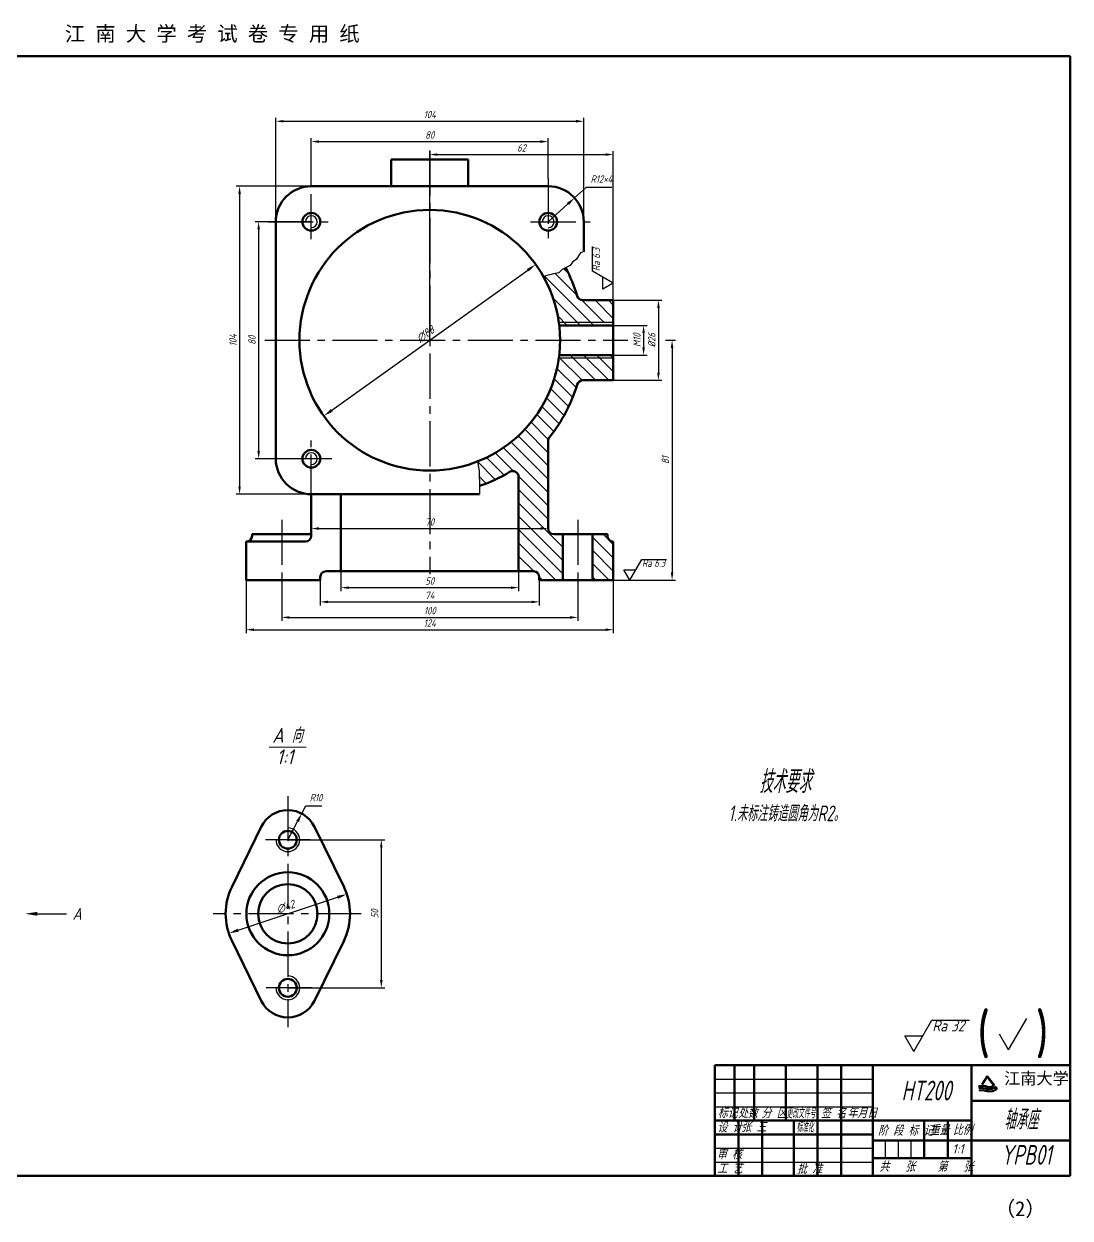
# Model space of a CAD drawing. Header units: millimetres. Extents: x -2118 to 1971, y -1420 to 962.
# Drawn here: x -1282.5 to -929.1, y -982 to -578.8 of the extents above; entities that cross this region are included whole.
import ezdxf
from ezdxf import colors
from ezdxf.entities.mleader import LeaderData, LeaderLine
from ezdxf.enums import TextEntityAlignment as Align
from ezdxf.math import Vec2, Vec3

# ---------------------------------------------------------------- set-up
doc = ezdxf.new("R2010")
doc.units = ezdxf.units.MM
doc.header["$LTSCALE"] = 0.8
doc.linetypes.add('CENTER2', pattern=[28.575, 19.05, -3.175, 3.175, -3.175])
for name, color, linetype, lineweight in [('剖面符号', 6, 'Continuous', 25), ('图框标题栏-粗实线', 7, 'Continuous', 50), ('尺寸', 2, 'Continuous', 25), ('文字及标注', 4, 'Continuous', 18), ('文字及注释', 4, 'Continuous', 25), ('粗实线', 3, 'Continuous', 50), ('细实线', 5, 'Continuous', 25), ('细点画线', 1, 'CENTER2', 25), ('边框线', 11, 'Continuous', 50)]:
    doc.layers.add(name, color=color, linetype=linetype, lineweight=lineweight)
for name, color, linetype in [('图框标题栏-文字', 4, 'Continuous'), ('图框标题栏-细线', 7, 'Continuous'), ('尺寸标注', 4, 'Continuous')]:
    doc.layers.add(name, color=color, linetype=linetype)
doc.styles.add('_txtstyle_4.00_0_0', font='simsun.ttc', dxfattribs={"height": 4})
doc.styles.get("Standard").update_dxf_attribs({"font": 'gbeitc.shx', "bigfont": 'gbcbig.shx'})
doc.styles.add('工程字体', font='gbeitc.shx', dxfattribs={"bigfont": 'gbcbig.shx'})
doc.styles.add('标题说明', font='', dxfattribs={"height": 2.8})
doc.styles.add('汉字', font='gbeitc.shx', dxfattribs={"bigfont": 'gbcbig.shx'})
doc.styles.add('汉字 正体', font='gbenor.shx', dxfattribs={"bigfont": 'gbcbig.shx'})
doc.styles.get('标题说明').set_extended_font_data('SimSun')
doc.dimstyles.new('GB', dxfattribs={"dimtxt": 2.5, "dimasz": 2.6, "dimexe": 1.2, "dimexo": 0, "dimgap": 1, "dimtad": 1, "dimdec": 0, "dimdsep": 46, "dimtxsty": '汉字', "dimcen": 0, "dimclrd": 256, "dimclre": 256, "dimclrt": 256, "dimadec": 1, "dimazin": 2, "dimtp": 0.21, "dimtm": 0.25, "dimtfac": 0.7, "dimtdec": 0, "dimtmove": 0, "dimatfit": 2, "dimfxl": 1, "dimtzin": 0, "dimlwd": -1, "dimlwe": -1, "dimarcsym": 0})
doc.dimstyles.new('GB$3', dxfattribs={"dimscale": 1.1, "dimtxt": 2.5, "dimasz": 3, "dimexe": 2, "dimexo": 0, "dimgap": 1, "dimtad": 1, "dimtoh": 1, "dimdec": 0, "dimdsep": 46, "dimtxsty": '汉字', "dimcen": 0, "dimclrd": 256, "dimclre": 256, "dimclrt": 256, "dimadec": 1, "dimazin": 2, "dimtp": 0.21, "dimtm": 0.25, "dimtfac": 0.7, "dimtdec": 0, "dimtmove": 0, "dimatfit": 2, "dimfxl": 1, "dimtzin": 0, "dimlwd": -1, "dimlwe": -1, "dimarcsym": 1})
doc.dimstyles.new('GB$4', dxfattribs={"dimtxt": 2.5, "dimasz": 3, "dimexe": 2, "dimexo": 0, "dimgap": 1.5, "dimtad": 1, "dimtoh": 1, "dimdec": 0, "dimdsep": 46, "dimtxsty": '汉字', "dimcen": 3, "dimclrd": 256, "dimclre": 256, "dimclrt": 256, "dimadec": 1, "dimazin": 2, "dimtp": 0.21, "dimtm": 0.25, "dimtfac": 0.7, "dimtdec": 0, "dimtmove": 0, "dimatfit": 2, "dimfxl": 1, "dimtzin": 0, "dimlwd": -1, "dimlwe": -1, "dimarcsym": 1})

# ---------------------------------------------------------------- blocks, each defined once
blk = doc.blocks.new('*D295')
at = {"layer": 'Defpoints', "color": 0, "ltscale": 0.01, "transparency": 16777216}
for p in [(-1195.37, -766.63), (-1095.37, -766.63), (-1095.37, -779.22)]:
    blk.add_point(p, dxfattribs=at)
at = {"layer": '尺寸', "ltscale": 0.01, "transparency": 16777216}
for p, q in [((-1195.37, -766.63), (-1195.37, -780.42)), ((-1095.37, -766.63), (-1095.37, -780.42)), ((-1192.77, -779.22), (-1097.97, -779.22))]:
    blk.add_line(p, q, dxfattribs=at)
for points in [[(-1192.77, -778.78), (-1192.77, -779.65), (-1195.37, -779.22)], [(-1097.97, -778.78), (-1097.97, -779.65), (-1095.37, -779.22)]]:
    blk.add_solid(points, dxfattribs=at)
at = {"layer": '尺寸', "ltscale": 0.01, "transparency": 16777216, "insert": (-1145.37, -776.97), "char_height": 2.5, "attachment_point": 5, "style": '汉字'}
blk.add_mtext('100', dxfattribs=at)
blk = doc.blocks.new('*D296')
at = {"layer": 'Defpoints', "color": 0, "ltscale": 0.01, "transparency": 16777216}
for p in [(-1207.37, -766.63), (-1083.37, -766.63), (-1083.37, -783.36)]:
    blk.add_point(p, dxfattribs=at)
at = {"layer": '尺寸', "ltscale": 0.01, "transparency": 16777216}
for p, q in [((-1207.37, -766.63), (-1207.37, -784.56)), ((-1083.37, -766.63), (-1083.37, -784.56)), ((-1204.77, -783.36), (-1085.97, -783.36))]:
    blk.add_line(p, q, dxfattribs=at)
for points in [[(-1204.77, -782.93), (-1204.77, -783.8), (-1207.37, -783.36)], [(-1085.97, -782.93), (-1085.97, -783.8), (-1083.37, -783.36)]]:
    blk.add_solid(points, dxfattribs=at)
at = {"layer": '尺寸', "ltscale": 0.01, "transparency": 16777216, "insert": (-1145.37, -781.11), "char_height": 2.5, "attachment_point": 5, "style": '汉字'}
blk.add_mtext('124', dxfattribs=at)
blk = doc.blocks.new('*D305')
at = {"layer": 'Defpoints', "color": 0, "ltscale": 0.01, "transparency": 16777216}
for p in [(-1093.37, -611.69), (-1197.37, -645.63), (-1093.37, -645.63)]:
    blk.add_point(p, dxfattribs=at)
at = {"layer": '尺寸', "ltscale": 0.01, "transparency": 16777216}
for p, q in [((-1197.37, -645.63), (-1197.37, -610.49)), ((-1194.77, -611.69), (-1095.97, -611.69)), ((-1093.37, -645.63), (-1093.37, -610.49))]:
    blk.add_line(p, q, dxfattribs=at)
for points in [[(-1194.77, -611.26), (-1194.77, -612.13), (-1197.37, -611.69)], [(-1095.97, -611.26), (-1095.97, -612.13), (-1093.37, -611.69)]]:
    blk.add_solid(points, dxfattribs=at)
at = {"layer": '尺寸', "ltscale": 0.01, "transparency": 16777216, "insert": (-1145.37, -609.44), "char_height": 2.5, "attachment_point": 5, "style": '汉字'}
blk.add_mtext('104', dxfattribs=at)
blk = doc.blocks.new('*D306')
at = {"layer": 'Defpoints', "color": 0, "ltscale": 0.01, "transparency": 16777216}
for p in [(-1185.37, -633.63), (-1209.6, -737.63), (-1185.37, -737.63)]:
    blk.add_point(p, dxfattribs=at)
at = {"layer": '尺寸', "ltscale": 0.01, "transparency": 16777216}
for p, q in [((-1185.37, -633.63), (-1210.8, -633.63)), ((-1209.6, -636.23), (-1209.6, -735.03)), ((-1185.37, -737.63), (-1210.8, -737.63))]:
    blk.add_line(p, q, dxfattribs=at)
for points in [[(-1210.03, -636.23), (-1209.17, -636.23), (-1209.6, -633.63)], [(-1210.03, -735.03), (-1209.17, -735.03), (-1209.6, -737.63)]]:
    blk.add_solid(points, dxfattribs=at)
at = {"layer": '尺寸', "ltscale": 0.01, "transparency": 16777216, "insert": (-1211.85, -685.63), "char_height": 2.5, "attachment_point": 5, "rotation": 90, "style": '汉字'}
blk.add_mtext('104', dxfattribs=at)
blk = doc.blocks.new('*D307')
at = {"layer": 'Defpoints', "color": 0, "ltscale": 0.01, "transparency": 16777216}
for p in [(-1109.57, -660.04), (-1181.17, -711.21)]:
    blk.add_point(p, dxfattribs=at)
at = {"layer": '尺寸', "ltscale": 0.01, "transparency": 16777216}
blk.add_line((-1178.49, -709.29), (-1112.26, -661.96), dxfattribs=at)
for points in [[(-1112.58, -661.52), (-1111.94, -662.41), (-1109.57, -660.04)], [(-1178.81, -708.84), (-1178.17, -709.74), (-1181.17, -711.21)]]:
    blk.add_solid(points, dxfattribs=at)
at = {"layer": '尺寸', "ltscale": 0.01, "transparency": 16777216, "insert": (-1146.81, -683.61), "char_height": 2.75, "attachment_point": 5, "rotation": 35.5496, "style": '汉字'}
blk.add_mtext('∅88', dxfattribs=at)
blk = doc.blocks.new('*D308')
at = {"layer": 'Defpoints', "color": 0, "ltscale": 0.01, "transparency": 16777216}
for p in [(-1105.37, -618.56), (-1185.37, -631.05), (-1105.37, -631.05)]:
    blk.add_point(p, dxfattribs=at)
at = {"layer": '尺寸', "ltscale": 0.01, "transparency": 16777216}
for p, q in [((-1185.37, -631.05), (-1185.37, -617.36)), ((-1182.77, -618.56), (-1107.97, -618.56)), ((-1105.37, -631.05), (-1105.37, -617.36))]:
    blk.add_line(p, q, dxfattribs=at)
for points in [[(-1182.77, -618.13), (-1182.77, -619), (-1185.37, -618.56)], [(-1107.97, -618.13), (-1107.97, -619), (-1105.37, -618.56)]]:
    blk.add_solid(points, dxfattribs=at)
at = {"layer": '尺寸', "ltscale": 0.01, "transparency": 16777216, "insert": (-1145.37, -616.31), "char_height": 2.5, "attachment_point": 5, "style": '汉字'}
blk.add_mtext('80', dxfattribs=at)
blk = doc.blocks.new('*D309')
at = {"layer": 'Defpoints', "color": 0, "ltscale": 0.01, "transparency": 16777216}
for p in [(-1185.37, -645.63), (-1203.16, -725.63), (-1185.37, -725.63)]:
    blk.add_point(p, dxfattribs=at)
at = {"layer": '尺寸', "ltscale": 0.01, "transparency": 16777216}
for p, q in [((-1185.37, -645.63), (-1204.36, -645.63)), ((-1203.16, -648.23), (-1203.16, -723.03)), ((-1185.37, -725.63), (-1204.36, -725.63))]:
    blk.add_line(p, q, dxfattribs=at)
for points in [[(-1203.59, -648.23), (-1202.73, -648.23), (-1203.16, -645.63)], [(-1203.59, -723.03), (-1202.73, -723.03), (-1203.16, -725.63)]]:
    blk.add_solid(points, dxfattribs=at)
at = {"layer": '尺寸', "ltscale": 0.01, "transparency": 16777216, "insert": (-1205.41, -685.63), "char_height": 2.5, "attachment_point": 5, "rotation": 90, "style": '汉字'}
blk.add_mtext('80', dxfattribs=at)
blk = doc.blocks.new('*D311')
at = {"layer": 'Defpoints', "color": 0, "ltscale": 0.01, "transparency": 16777216}
for p in [(-1182.37, -766.63), (-1108.37, -766.63), (-1108.37, -773.98)]:
    blk.add_point(p, dxfattribs=at)
at = {"layer": '尺寸', "ltscale": 0.01, "transparency": 16777216}
for p, q in [((-1182.37, -766.63), (-1182.37, -775.18)), ((-1108.37, -766.63), (-1108.37, -775.18)), ((-1179.77, -773.98), (-1110.97, -773.98))]:
    blk.add_line(p, q, dxfattribs=at)
for points in [[(-1179.77, -773.55), (-1179.77, -774.41), (-1182.37, -773.98)], [(-1110.97, -773.55), (-1110.97, -774.41), (-1108.37, -773.98)]]:
    blk.add_solid(points, dxfattribs=at)
at = {"layer": '尺寸', "ltscale": 0.01, "transparency": 16777216, "insert": (-1145.37, -771.73), "char_height": 2.5, "attachment_point": 5, "style": '汉字'}
blk.add_mtext('74', dxfattribs=at)
blk = doc.blocks.new('*D312')
at = {"layer": 'Defpoints', "color": 0, "ltscale": 0.01, "transparency": 16777216}
for p in [(-1065.73, -685.63), (-1083.37, -766.63), (-1063.53, -766.63)]:
    blk.add_point(p, dxfattribs=at)
at = {"layer": '尺寸', "ltscale": 0.01, "transparency": 16777216}
for p, q in [((-1065.73, -685.63), (-1062.33, -685.63)), ((-1063.53, -688.23), (-1063.53, -764.03)), ((-1083.37, -766.63), (-1062.33, -766.63))]:
    blk.add_line(p, q, dxfattribs=at)
for points in [[(-1063.96, -688.23), (-1063.09, -688.23), (-1063.53, -685.63)], [(-1063.96, -764.03), (-1063.09, -764.03), (-1063.53, -766.63)]]:
    blk.add_solid(points, dxfattribs=at)
at = {"layer": '尺寸', "ltscale": 0.01, "transparency": 16777216, "insert": (-1065.78, -726.13), "char_height": 2.5, "attachment_point": 5, "rotation": 90, "style": '汉字'}
blk.add_mtext('81', dxfattribs=at)
blk = doc.blocks.new('*D319')
at = {"layer": 'Defpoints', "color": 0, "ltscale": 0.01, "transparency": 16777216}
for p in [(-1083.37, -672.13), (-1083.37, -699.13), (-1068.14, -699.13)]:
    blk.add_point(p, dxfattribs=at)
at = {"layer": '尺寸', "ltscale": 0.01, "transparency": 16777216}
for p, q in [((-1083.37, -672.13), (-1066.94, -672.13)), ((-1068.14, -674.73), (-1068.14, -696.53)), ((-1083.37, -699.13), (-1066.94, -699.13))]:
    blk.add_line(p, q, dxfattribs=at)
for points in [[(-1068.57, -674.73), (-1067.7, -674.73), (-1068.14, -672.13)], [(-1068.57, -696.53), (-1067.7, -696.53), (-1068.14, -699.13)]]:
    blk.add_solid(points, dxfattribs=at)
at = {"layer": '尺寸', "ltscale": 0.01, "transparency": 16777216, "insert": (-1070.39, -685.63), "char_height": 2.5, "attachment_point": 5, "rotation": 90, "style": '汉字'}
blk.add_mtext('%%C26', dxfattribs=at)
blk = doc.blocks.new('*D320')
at = {"layer": 'Defpoints', "color": 0, "ltscale": 0.01, "transparency": 16777216}
for p in [(-1083.37, -680.63), (-1083.37, -690.63), (-1073.15, -690.63)]:
    blk.add_point(p, dxfattribs=at)
at = {"layer": '尺寸', "ltscale": 0.01, "transparency": 16777216}
for p, q in [((-1083.37, -680.63), (-1071.95, -680.63)), ((-1073.15, -683.23), (-1073.15, -688.03)), ((-1083.37, -690.63), (-1071.95, -690.63))]:
    blk.add_line(p, q, dxfattribs=at)
for points in [[(-1073.59, -683.23), (-1072.72, -683.23), (-1073.15, -680.63)], [(-1073.59, -688.03), (-1072.72, -688.03), (-1073.15, -690.63)]]:
    blk.add_solid(points, dxfattribs=at)
at = {"layer": '尺寸', "ltscale": 0.01, "transparency": 16777216, "insert": (-1075.4, -685.63), "char_height": 2.5, "attachment_point": 5, "rotation": 90, "style": '汉字'}
blk.add_mtext('M10', dxfattribs=at)
blk = doc.blocks.new('*D322')
at = {"layer": 'Defpoints', "color": 0, "ltscale": 0.01, "transparency": 16777216}
for p in [(-1175.37, -763.63), (-1115.37, -763.63), (-1115.37, -769.17)]:
    blk.add_point(p, dxfattribs=at)
at = {"layer": '尺寸', "ltscale": 0.01, "transparency": 16777216}
for p, q in [((-1175.37, -763.63), (-1175.37, -770.37)), ((-1115.37, -763.63), (-1115.37, -770.37)), ((-1172.77, -769.17), (-1117.97, -769.17))]:
    blk.add_line(p, q, dxfattribs=at)
for points in [[(-1172.77, -768.74), (-1172.77, -769.6), (-1175.37, -769.17)], [(-1117.97, -768.74), (-1117.97, -769.6), (-1115.37, -769.17)]]:
    blk.add_solid(points, dxfattribs=at)
at = {"layer": '尺寸', "ltscale": 0.01, "transparency": 16777216, "insert": (-1145.37, -766.92), "char_height": 2.5, "attachment_point": 5, "style": '汉字'}
blk.add_mtext('50', dxfattribs=at)
blk = doc.blocks.new('粗糙度')
at = {"layer": '文字及注释'}
for p, q in [((0, 0), (4.04, 7)), ((4.04, 7), (12.41, 7)), ((0, 0), (-2.02, 3.5)), ((-2.02, 3.5), (2.02, 3.5))]:
    blk.add_line(p, q, dxfattribs=at)
at = {"layer": '文字及注释', "style": '汉字'}
blk.add_text('Ra', height=2.5, dxfattribs=at).set_placement((4.11, 4.49))
blk.add_attdef('CCD', (8.27, 4.5), '', height=2.5, dxfattribs=at)
blk = doc.blocks.new('*D368')
at = {"layer": 'Defpoints', "color": 0, "ltscale": 0.01, "transparency": 16777216}
for p in [(-1083.37, -622.94), (-1145.37, -685.63), (-1083.37, -685.63)]:
    blk.add_point(p, dxfattribs=at)
at = {"layer": '尺寸', "ltscale": 0.01, "transparency": 16777216}
for p, q in [((-1145.37, -685.63), (-1145.37, -621.74)), ((-1142.77, -622.94), (-1085.97, -622.94)), ((-1083.37, -685.63), (-1083.37, -621.74))]:
    blk.add_line(p, q, dxfattribs=at)
for points in [[(-1142.77, -622.5), (-1142.77, -623.37), (-1145.37, -622.94)], [(-1085.97, -622.5), (-1085.97, -623.37), (-1083.37, -622.94)]]:
    blk.add_solid(points, dxfattribs=at)
at = {"layer": '尺寸', "ltscale": 0.01, "transparency": 16777216, "insert": (-1114.37, -620.69), "char_height": 2.5, "attachment_point": 5, "style": '汉字'}
blk.add_mtext('62', dxfattribs=at)
blk = doc.blocks.new('*D371')
at = {"layer": 'Defpoints', "color": 0, "ltscale": 0.01, "transparency": 16777216}
for p in [(-1193.3, -854.28), (-1193.21, -904.28), (-1161.74, -904.28)]:
    blk.add_point(p, dxfattribs=at)
at = {"layer": '尺寸', "ltscale": 0.01, "transparency": 16777216}
for p, q in [((-1193.3, -854.28), (-1160.54, -854.28)), ((-1161.74, -856.88), (-1161.74, -901.68)), ((-1193.21, -904.28), (-1160.54, -904.28))]:
    blk.add_line(p, q, dxfattribs=at)
for points in [[(-1162.17, -856.88), (-1161.3, -856.88), (-1161.74, -854.28)], [(-1162.17, -901.68), (-1161.3, -901.68), (-1161.74, -904.28)]]:
    blk.add_solid(points, dxfattribs=at)
at = {"layer": '尺寸', "ltscale": 0.01, "transparency": 16777216, "insert": (-1163.99, -879.28), "char_height": 2.5, "attachment_point": 5, "rotation": 90, "style": '汉字'}
blk.add_mtext('50', dxfattribs=at)
blk = doc.blocks.new('*D372')
at = {"layer": 'Defpoints', "color": 0, "ltscale": 0.01, "transparency": 16777216}
for p in [(-1173.36, -872.68), (-1213.24, -885.87)]:
    blk.add_point(p, dxfattribs=at)
at = {"layer": '尺寸', "ltscale": 0.01, "transparency": 16777216}
blk.add_line((-1210.11, -884.83), (-1176.5, -873.72), dxfattribs=at)
for points in [[(-1176.67, -873.2), (-1176.32, -874.24), (-1173.36, -872.68)], [(-1210.28, -884.31), (-1209.93, -885.35), (-1213.24, -885.87)]]:
    blk.add_solid(points, dxfattribs=at)
at = {"layer": '尺寸', "ltscale": 0.01, "transparency": 16777216, "insert": (-1194.08, -876.93), "char_height": 2.75, "attachment_point": 5, "rotation": 18.2943, "style": '汉字'}
blk.add_mtext('∅42', dxfattribs=at)
blk = doc.blocks.new('*D373')
at = {"layer": 'Defpoints', "color": 0, "ltscale": 0.01, "transparency": 16777216}
for p in [(-1188.61, -845.44), (-1193.3, -854.28)]:
    blk.add_point(p, dxfattribs=at)
at = {"layer": '尺寸', "ltscale": 0.01, "transparency": 16777216}
for p, q in [((-1188.61, -845.44), (-1187.2, -842.8)), ((-1187.2, -842.8), (-1181.85, -842.8)), ((-1193.3, -854.28), (-1190.02, -848.09))]:
    blk.add_line(p, q, dxfattribs=at)
blk.add_solid([(-1190.46, -847.86), (-1189.58, -848.33), (-1188.61, -845.44)], dxfattribs=at)
at = {"layer": '尺寸', "ltscale": 0.01, "transparency": 16777216, "insert": (-1183.78, -840.05), "char_height": 2.5, "attachment_point": 5, "style": '汉字'}
blk.add_mtext('R10', dxfattribs=at)
blk = doc.blocks.new('*D376')
at = {"layer": 'Defpoints', "color": 0, "ltscale": 0.01, "transparency": 16777216}
for p in [(-1185.37, -749.13), (-1105.37, -749.13), (-1105.37, -749.21)]:
    blk.add_point(p, dxfattribs=at)
at = {"layer": '尺寸', "ltscale": 0.01, "transparency": 16777216}
for p, q in [((-1185.37, -749.13), (-1185.37, -750.41)), ((-1182.77, -749.21), (-1107.97, -749.21)), ((-1105.37, -749.13), (-1105.37, -750.41))]:
    blk.add_line(p, q, dxfattribs=at)
for points in [[(-1182.77, -748.77), (-1182.77, -749.64), (-1185.37, -749.21)], [(-1107.97, -748.77), (-1107.97, -749.64), (-1105.37, -749.21)]]:
    blk.add_solid(points, dxfattribs=at)
at = {"layer": '尺寸', "ltscale": 0.01, "transparency": 16777216, "insert": (-1145.37, -746.96), "char_height": 2.5, "attachment_point": 5, "style": '汉字'}
blk.add_mtext('70', dxfattribs=at)
blk = doc.blocks.new('*D379')
at = {"layer": 'Defpoints', "color": 0, "ltscale": 0.01, "transparency": 16777216}
for p in [(-1096.47, -637.58), (-1105.37, -645.63)]:
    blk.add_point(p, dxfattribs=at)
at = {"layer": '尺寸', "ltscale": 0.01, "transparency": 16777216}
for p, q in [((-1096.47, -637.58), (-1092.46, -633.97)), ((-1092.46, -633.97), (-1083.83, -633.97)), ((-1105.37, -645.63), (-1098.69, -639.59))]:
    blk.add_line(p, q, dxfattribs=at)
blk.add_solid([(-1099.03, -639.22), (-1098.36, -639.97), (-1096.47, -637.58)], dxfattribs=at)
at = {"layer": '尺寸', "ltscale": 0.01, "transparency": 16777216, "insert": (-1087.39, -631.22), "char_height": 2.5, "attachment_point": 5, "style": '汉字'}
blk.add_mtext('R12×4', dxfattribs=at)

msp = doc.modelspace()

# ---------------------------------------------------------------- hatches: boundary and pattern name
at = {"layer": '剖面符号', "ltscale": 0.01}
h = msp.add_hatch(dxfattribs=at)
h.set_pattern_fill('ANSI31', color=256, angle=90)
h.set_pattern_definition([(135, (-303.8122, 324.7736), (-2.245064, -2.245064), [])])
h.paths.add_polyline_path([(-1083.37, -753.63, -0.414214), (-1085.37, -751.63), (-1085.37, -751.13), (-1090.37, -751.13), (-1090.37, -766.63), (-1083.37, -766.63)])
h.paths.add_polyline_path([(-1099.48, -661.18), (-1100.68, -661.77), (-1101.75, -662.84), (-1103.54, -663.2), (-1104.79, -663.56), (-1106.22, -663.91), (-1106.98, -664.13, -0.093678), (-1101.78, -679.63), (-1083.37, -679.63), (-1083.37, -672.13), (-1093.65, -672.13, -0.331296), (-1095.56, -670.7, 0.04964)])
h.paths.add_polyline_path([(-1087.18, -679.63), (-1101.78, -679.63, -0.005727), (-1101.66, -680.63), (-1085.08, -680.63)])
h.paths.add_polyline_path([(-1083.37, -690.63), (-1101.66, -690.63, -0.005727), (-1101.78, -691.63), (-1083.37, -691.63)])
h.paths.add_polyline_path([(-1083.37, -691.63), (-1101.78, -691.63, -0.27135), (-1129.29, -726.58), (-1129.29, -727.21), (-1128.91, -728.54), (-1128.72, -729.67), (-1128.72, -731.95), (-1128.53, -733.09), (-1128.53, -734.82, 0.053879), (-1118.41, -730.09, -0.584546), (-1115.37, -731.8), (-1115.37, -763.63), (-1110.37, -763.63, -0.414214), (-1108.37, -765.63), (-1108.37, -766.63), (-1100.37, -766.63), (-1100.37, -751.13), (-1103.37, -751.13, -0.414214), (-1105.37, -749.13), (-1105.37, -719.57, -0.171573), (-1104.93, -718.31, 0.097442), (-1095.56, -700.55, -0.331296), (-1093.65, -699.13), (-1083.37, -699.13)])

# ---------------------------------------------------------------- linework, layer by layer
at = {"layer": '图框标题栏-文字'}
for p, q in [((-958.03, -935.39), (-957.67, -935.39)), ((-957.98, -935.32), (-957.63, -935.32)), ((-957.94, -935.26), (-957.58, -935.26)), ((-957.89, -935.19), (-957.54, -935.19)), ((-957.85, -935.12), (-957.49, -935.12)), ((-957.8, -935.06), (-957.45, -935.06)), ((-957.76, -934.99), (-957.4, -934.99)), ((-957.71, -934.92), (-957.36, -934.92)), ((-957.67, -934.86), (-957.31, -934.86)), ((-957.62, -934.79), (-957.27, -934.79)), ((-957.58, -934.72), (-957.22, -934.72)), ((-957.53, -934.66), (-957.18, -934.66)), ((-957.49, -934.59), (-957.13, -934.59)), ((-957.44, -934.52), (-957.09, -934.52)), ((-957.4, -934.46), (-956.72, -934.46)), ((-957.35, -934.39), (-956.77, -934.39)), ((-957.31, -934.32), (-956.82, -934.32)), ((-957.26, -934.26), (-956.88, -934.26)), ((-957.22, -934.19), (-956.93, -934.19)), ((-957.17, -934.12), (-956.98, -934.12)), ((-957.13, -934.06), (-957.03, -934.06)), ((-957.04, -934.52), (-956.67, -934.52)), ((-956.99, -934.59), (-956.62, -934.59)), ((-956.94, -934.66), (-956.57, -934.66)), ((-956.88, -934.72), (-956.51, -934.72)), ((-956.83, -934.79), (-956.46, -934.79)), ((-956.78, -934.86), (-956.41, -934.86)), ((-956.73, -934.92), (-956.36, -934.92)), ((-956.68, -934.99), (-956.31, -934.99)), ((-956.63, -935.06), (-956.25, -935.06)), ((-956.57, -935.12), (-956.2, -935.12)), ((-956.52, -935.19), (-956.15, -935.19)), ((-956.47, -935.26), (-956.1, -935.26)), ((-956.42, -935.32), (-956.05, -935.32)), ((-956.37, -935.39), (-955.99, -935.39)), ((-959.86, -937.32), (-957.62, -937.32)), ((-959.86, -937.39), (-957.32, -937.39)), ((-959.86, -937.46), (-957.07, -937.46)), ((-959.86, -937.52), (-959.5, -937.52)), ((-959.86, -937.59), (-959.57, -937.59)), ((-959.86, -937.66), (-959.57, -937.66)), ((-959.86, -937.72), (-959.57, -937.72)), ((-959.86, -937.79), (-959.57, -937.79)), ((-959.86, -937.86), (-959.57, -937.86)), ((-959.86, -937.92), (-959.57, -937.92)), ((-959.86, -937.99), (-958.09, -937.99)), ((-959.86, -938.06), (-957.73, -938.06)), ((-959.86, -938.12), (-957.46, -938.12)), ((-959.86, -938.19), (-957.24, -938.19)), ((-959.86, -938.26), (-959.61, -938.26)), ((-959.86, -938.79), (-959.86, -939.08)), ((-959.86, -938.79), (-957.88, -938.79)), ((-959.86, -938.86), (-957.62, -938.86)), ((-959.86, -938.92), (-957.31, -938.92)), ((-959.86, -938.99), (-959.4, -938.99)), ((-959.86, -939.06), (-959.77, -939.06)), ((-959.74, -937.26), (-958.02, -937.26)), ((-959.56, -938.72), (-958.19, -938.72)), ((-958.96, -936.77), (-958.72, -936.93)), ((-958.94, -936.79), (-958.62, -936.79)), ((-958.93, -936.72), (-958.58, -936.72)), ((-958.89, -936.66), (-958.53, -936.66)), ((-958.84, -936.59), (-958.49, -936.59)), ((-958.84, -936.86), (-958.67, -936.86)), ((-958.8, -936.52), (-958.44, -936.52)), ((-958.75, -936.46), (-958.4, -936.46)), ((-958.74, -936.92), (-958.71, -936.92)), ((-958.71, -936.39), (-958.35, -936.39)), ((-958.66, -936.32), (-958.31, -936.32)), ((-958.62, -936.26), (-958.26, -936.26)), ((-958.57, -936.19), (-958.22, -936.19)), ((-958.53, -936.12), (-958.17, -936.12)), ((-958.48, -936.06), (-958.13, -936.06)), ((-958.44, -935.99), (-958.08, -935.99)), ((-958.4, -938.99), (-956.93, -938.99)), ((-958.39, -935.92), (-958.04, -935.92)), ((-958.34, -935.86), (-957.99, -935.86)), ((-958.31, -938.26), (-956.93, -938.26)), ((-958.3, -935.79), (-957.95, -935.79)), ((-958.26, -937.52), (-956.85, -937.52)), ((-958.25, -935.72), (-957.9, -935.72)), ((-958.21, -935.66), (-957.86, -935.66)), ((-958.16, -935.59), (-957.81, -935.59)), ((-958.12, -935.52), (-957.76, -935.52)), ((-958.07, -935.46), (-957.72, -935.46)), ((-958.03, -939.06), (-956.4, -939.06)), ((-957.89, -938.32), (-955.07, -938.32)), ((-957.79, -937.59), (-956.42, -937.59)), ((-957.77, -939.12), (-954.89, -939.12)), ((-957.59, -938.39), (-955.24, -938.39)), ((-957.47, -937.66), (-955.3, -937.66)), ((-957.47, -939.19), (-955.08, -939.19)), ((-957.37, -938.46), (-955.45, -938.46)), ((-957.21, -937.72), (-955.45, -937.72)), ((-957.12, -939.26), (-955.32, -939.26)), ((-957.1, -938.52), (-955.73, -938.52)), ((-956.99, -937.79), (-955.65, -937.79)), ((-956.69, -937.86), (-955.95, -937.86)), ((-956.66, -939.32), (-955.65, -939.32)), ((-956.51, -938.59), (-956.31, -938.59)), ((-956.31, -935.46), (-955.94, -935.46)), ((-956.26, -935.52), (-955.89, -935.52)), ((-956.22, -937.59), (-955.17, -937.59)), ((-956.21, -935.59), (-955.84, -935.59)), ((-956.16, -935.66), (-955.79, -935.66)), ((-956.11, -935.72), (-955.73, -935.72)), ((-956.05, -935.79), (-955.68, -935.79)), ((-956, -935.86), (-955.63, -935.86)), ((-955.95, -935.92), (-955.58, -935.92)), ((-955.9, -935.99), (-955.53, -935.99)), ((-955.9, -938.26), (-954.92, -938.26)), ((-955.89, -939.06), (-954.72, -939.06)), ((-955.85, -936.06), (-955.48, -936.06)), ((-955.8, -936.12), (-955.42, -936.12)), ((-955.79, -937.52), (-955.06, -937.52)), ((-955.74, -936.19), (-955.37, -936.19)), ((-955.69, -936.26), (-955.32, -936.26)), ((-955.64, -936.32), (-955.27, -936.32)), ((-955.59, -936.39), (-955.22, -936.39)), ((-955.59, -938.19), (-954.79, -938.19)), ((-955.58, -937.46), (-954.95, -937.46)), ((-955.54, -936.46), (-955.16, -936.46)), ((-955.48, -936.52), (-955.11, -936.52)), ((-955.47, -938.99), (-954.58, -938.99)), ((-955.43, -936.59), (-955.06, -936.59)), ((-955.42, -937.39), (-954.86, -937.39)), ((-955.38, -936.66), (-955.01, -936.66)), ((-955.37, -938.12), (-954.66, -938.12)), ((-955.33, -936.72), (-954.96, -936.72)), ((-955.29, -937.32), (-954.78, -937.32)), ((-955.28, -936.79), (-954.9, -936.79)), ((-955.22, -936.86), (-954.85, -936.86)), ((-955.21, -938.92), (-954.45, -938.92)), ((-955.19, -938.06), (-954.55, -938.06)), ((-955.18, -937.26), (-954.71, -937.26)), ((-955.17, -936.92), (-954.8, -936.92)), ((-955.12, -936.99), (-954.75, -936.99)), ((-955.09, -937.19), (-954.64, -937.19)), ((-955.07, -937.06), (-954.7, -937.06)), ((-955.04, -937.99), (-954.45, -937.99)), ((-955.02, -937.12), (-954.64, -937.12)), ((-955.01, -938.86), (-954.33, -938.86)), ((-954.91, -937.92), (-954.06, -937.92)), ((-954.85, -938.79), (-954.22, -938.79)), ((-954.79, -937.86), (-954.11, -937.86)), ((-954.7, -938.72), (-954.11, -938.72)), ((-954.68, -937.79), (-954.16, -937.79)), ((-954.58, -937.72), (-954.21, -937.72)), ((-954.57, -938.66), (-954.02, -938.66)), ((-954.49, -937.66), (-954.25, -937.66)), ((-954.45, -938.59), (-953.93, -938.59)), ((-954.4, -937.59), (-954.3, -937.59)), ((-954.38, -937.99), (-954.02, -937.99)), ((-954.34, -938.52), (-953.84, -938.52)), ((-954.33, -938.06), (-953.97, -938.06)), ((-954.28, -938.12), (-953.92, -938.12)), ((-954.24, -938.46), (-953.77, -938.46)), ((-954.23, -938.19), (-953.87, -938.19)), ((-954.19, -938.26), (-953.83, -938.26)), ((-954.15, -938.39), (-953.73, -938.39)), ((-954.14, -938.32), (-953.78, -938.32))]:
    msp.add_line(p, q, dxfattribs=at)
for points in [[(-958.96, -936.77), (-957.08, -933.99), (-954.61, -937.16, -0.289096), (-957.09, -937.76, 0.102284), (-959.57, -937.53), (-959.57, -937.96, -0.091195), (-957.47, -938.12, 0.266135), (-954.34, -937.54), (-953.72, -938.41, -0.184125), (-956.22, -939.36, -0.044448), (-957.87, -939.1, 0.131944), (-959.86, -939.08, 0.131944)], [(-959.86, -938.79, -0.131253), (-957.8, -938.81, 0.044097), (-956.21, -939.07, 0.16393), (-954.11, -938.36), (-954.4, -937.95, -0.240952), (-957.56, -938.4, 0.105647), (-959.86, -938.29), (-959.86, -937.27, -0.112784), (-957, -937.48, 0.256998), (-955.01, -937.13), (-957.07, -934.49), (-958.72, -936.93)]]:
    msp.add_lwpolyline(points, format="xyb", dxfattribs=at)
at = {"layer": '图框标题栏-粗实线'}
msp.add_line((-962.43, -942.43), (-929.09, -942.43), dxfattribs=at)
at = {"layer": '图框标题栏-细线'}
msp.add_line((-1049.09, -944.44), (-995.76, -944.44), dxfattribs=at)
at = {"layer": '尺寸', "ltscale": 0.01}
msp.add_line((-1083.37, -672.13), (-1083.37, -661.45), dxfattribs=at)
at = {"layer": '尺寸'}
for p, q in [((-1049.09, -935.1), (-995.76, -935.1)), ((-1049.09, -939.77), (-995.76, -939.77)), ((-991.43, -961.77), (-991.43, -955.77)), ((-987.09, -961.77), (-987.09, -955.77)), ((-982.76, -961.77), (-982.76, -955.77))]:
    msp.add_line(p, q, dxfattribs=at)
at = {"layer": '文字及标注'}
msp.add_line((-1199.61, -823), (-1187.08, -823), dxfattribs=at)
at = {"layer": '文字及注释'}
for q in [(-943.75, -914.62), (-952.96, -919.93)]:
    msp.add_line((-949.89, -925.25), q, dxfattribs=at)
at = {"layer": '粗实线', "ltscale": 50}
for p, q in [((-1145.37, -624.63), (-1158.37, -624.63)), ((-1158.37, -624.63), (-1158.37, -633.63)), ((-1145.37, -624.63), (-1132.37, -624.63)), ((-1132.37, -624.63), (-1132.37, -633.63)), ((-1185.37, -633.63), (-1145.37, -633.63)), ((-1145.37, -633.63), (-1105.37, -633.63)), ((-1197.37, -725.63), (-1197.37, -645.63)), ((-1093.37, -645.63), (-1093.37, -655.77)), ((-1093.65, -672.13), (-1083.37, -672.13)), ((-1083.37, -672.13), (-1083.37, -699.13)), ((-1083.37, -680.63), (-1101.66, -680.63)), ((-1083.37, -685.63), (-1083.37, -690.63)), ((-1083.37, -690.63), (-1101.66, -690.63)), ((-1083.37, -690.63), (-1083.37, -691.63)), ((-1093.65, -699.13), (-1083.37, -699.13)), ((-1105.37, -749.13), (-1105.37, -719.57)), ((-1115.37, -763.63), (-1115.37, -731.8)), ((-1145.37, -737.63), (-1185.37, -737.63)), ((-1185.37, -749.13), (-1185.37, -737.63)), ((-1175.37, -763.63), (-1175.37, -737.63)), ((-1145.37, -737.63), (-1128.53, -737.63)), ((-1185.37, -749.13), (-1185.37, -751.63)), ((-1207.37, -766.63), (-1207.37, -753.63)), ((-1207.37, -753.63), (-1187.37, -753.63)), ((-1200.37, -751.13), (-1205.37, -751.13)), ((-1205.37, -751.63), (-1205.37, -751.13)), ((-1200.37, -751.13), (-1187.37, -751.13)), ((-1187.37, -751.13), (-1185.37, -751.13)), ((-1090.37, -751.13), (-1103.37, -751.13)), ((-1100.37, -751.13), (-1100.37, -766.63)), ((-1090.37, -751.13), (-1090.37, -766.63)), ((-1090.37, -751.13), (-1085.37, -751.13)), ((-1085.37, -751.63), (-1085.37, -751.13)), ((-1083.37, -766.63), (-1083.37, -753.63)), ((-1182.37, -766.63), (-1182.37, -765.63)), ((-1175.37, -763.63), (-1180.37, -763.63)), ((-1145.37, -763.63), (-1175.37, -763.63)), ((-1145.37, -763.63), (-1115.37, -763.63)), ((-1115.37, -763.63), (-1110.37, -763.63)), ((-1108.37, -766.63), (-1108.37, -765.63)), ((-1182.37, -766.63), (-1207.37, -766.63)), ((-1108.37, -766.63), (-1090.37, -766.63)), ((-1090.37, -766.63), (-1083.37, -766.63)), ((-1202.28, -849.88), (-1212.16, -870.04)), ((-1174.44, -870.04), (-1184.32, -849.88)), ((-1202.28, -908.68), (-1212.16, -888.52)), ((-1174.44, -888.52), (-1184.32, -908.68))]:
    msp.add_line(p, q, dxfattribs=at)
at = {"layer": '粗实线'}
for p, q in [((-1049.09, -967.77), (-1049.09, -930.44)), ((-1049.09, -930.44), (-929.09, -930.44)), ((-1042.43, -949.1), (-1042.43, -930.44)), ((-1035.76, -949.1), (-1035.76, -930.44)), ((-1025.09, -949.1), (-1025.09, -930.44)), ((-1014.43, -967.77), (-1014.43, -930.44)), ((-1006.43, -967.77), (-1006.43, -930.44)), ((-995.76, -967.77), (-995.76, -930.44)), ((-962.43, -967.77), (-962.43, -930.44)), ((-962.43, -942.44), (-929.09, -942.44)), ((-1049.09, -949.1), (-962.43, -949.1)), ((-1041.09, -967.77), (-1041.09, -949.1)), ((-1033.09, -967.77), (-1033.09, -949.1)), ((-1022.43, -967.77), (-1022.43, -949.1)), ((-978.43, -961.77), (-978.43, -949.1)), ((-970.43, -961.77), (-970.43, -949.1)), ((-1049.09, -953.77), (-995.76, -953.77)), ((-995.76, -955.77), (-929.09, -955.77)), ((-995.76, -961.77), (-962.43, -961.77))]:
    msp.add_line(p, q, dxfattribs=at)
at = {"layer": '粗实线', "ltscale": 50}
for centre, radius in [((-1145.37, -685.63), 44), ((-1185.37, -645.63), 3), ((-1105.37, -645.63), 3), ((-1185.37, -725.63), 3), ((-1193.3, -854.28), 3), ((-1193.3, -879.28), 14), ((-1193.3, -879.28), 10), ((-1193.3, -904.28), 3)]:
    msp.add_circle(centre, radius, dxfattribs=at)
for centre, radius, start, end in [((-1185.37, -645.63), 12, 90, 180), ((-1105.37, -645.63), 12, 0, 90), ((-1145.37, -685.63), 52, 16.6807, 28.0481), ((-1093.65, -670.13), 2, 196.6807, 270), ((-1145.37, -685.63), 52, 321.0576, 343.3193), ((-1093.65, -701.13), 2, 90, 163.3193), ((-1103.37, -719.57), 2, 141.0576, 180), ((-1185.37, -725.63), 12, 180, 270), ((-1117.37, -731.8), 2, 0, 121.2329), ((-1145.37, -685.63), 52, 288.8968, 301.2329), ((-1103.37, -749.13), 2, 180, 270), ((-1207.37, -751.63), 2, 270, 0), ((-1187.37, -751.63), 2, 270, 0), ((-1083.37, -751.63), 2, 180, 270), ((-1180.37, -765.63), 2, 90, 180), ((-1110.37, -765.63), 2, 0, 90), ((-1193.3, -854.28), 10, 26.1039, 153.8961), ((-1193.3, -879.28), 21, 153.8961, 206.1039), ((-1193.3, -879.28), 21, 333.8961, 26.1039), ((-1193.3, -904.28), 10, 206.1039, 333.8961)]:
    msp.add_arc(centre, radius, start, end, dxfattribs=at)
at = {"layer": '细实线', "ltscale": 50}
for p, q in [((-1095.14, -657.14), (-1095.86, -658.21)), ((-1094.43, -656.07), (-1095.14, -657.14)), ((-1093.18, -655.71), (-1094.43, -656.07)), ((-1099.25, -661.06), (-1100.68, -661.77)), ((-1098, -660.35), (-1099.25, -661.06)), ((-1097.11, -659.28), (-1098, -660.35)), ((-1095.86, -658.21), (-1097.11, -659.28)), ((-1106.22, -663.91), (-1106.98, -664.13)), ((-1104.79, -663.56), (-1106.22, -663.91)), ((-1103.54, -663.2), (-1104.79, -663.56)), ((-1101.75, -662.84), (-1103.54, -663.2)), ((-1100.68, -661.77), (-1101.75, -662.84)), ((-1083.37, -679.63), (-1101.78, -679.63)), ((-1083.37, -691.63), (-1101.78, -691.63)), ((-1129.29, -726.58), (-1128.91, -728.54)), ((-1128.91, -728.54), (-1128.72, -729.67)), ((-1128.72, -729.67), (-1128.72, -731.95)), ((-1128.72, -731.95), (-1128.53, -733.09)), ((-1128.53, -733.09), (-1128.53, -737.64))]:
    msp.add_line(p, q, dxfattribs=at)
at = {"layer": '细实线'}
for p, q in [((-1049.09, -958.44), (-995.76, -958.44)), ((-1049.09, -963.1), (-995.76, -963.1))]:
    msp.add_line(p, q, dxfattribs=at)
at = {"layer": '细实线', "ltscale": 50}
for centre, radius, start, end in [((-1185.37, -645.63), 2, 270, 180), ((-1105.37, -645.63), 2, 270, 180), ((-1185.37, -725.63), 2, 270, 180), ((-1193.3, -854.28), 4, 180, 90), ((-1193.3, -904.28), 4, 180, 90)]:
    msp.add_arc(centre, radius, start, end, dxfattribs=at)
at = {"layer": '细点画线'}
for p, q in [((-1145.37, -621.56), (-1145.37, -764.59)), ((-1185.37, -651.5), (-1185.37, -631.05)), ((-1105.37, -631.05), (-1105.37, -651.21)), ((-1200.01, -645.63), (-1178.95, -645.63)), ((-1111.32, -645.63), (-1091.14, -645.63)), ((-1201.11, -685.63), (-1078.42, -685.63)), ((-1185.37, -739.49), (-1185.37, -719.45)), ((-1178.43, -725.63), (-1199.71, -725.63)), ((-1195.37, -746.22), (-1195.37, -774)), ((-1095.37, -746.22), (-1095.37, -773.2)), ((-1193.3, -839.55), (-1193.3, -917.56)), ((-1185.72, -854.28), (-1200.87, -854.28)), ((-1168.52, -879.28), (-1218.53, -879.28)), ((-1185.36, -904.28), (-1201.06, -904.28))]:
    msp.add_line(p, q, dxfattribs=at)
at = {"layer": '边框线'}
for p, q in [((-929.09, -589.77), (-1505.09, -589.77)), ((-929.09, -967.77), (-929.09, -589.77)), ((-929.09, -967.77), (-929.09, -942.43)), ((-1505.09, -967.77), (-929.09, -967.77))]:
    msp.add_line(p, q, dxfattribs=at)

# ---------------------------------------------------------------- block references
at = {"layer": '尺寸标注', "ltscale": 0.01, "rotation": 90}
msp.add_blockref('粗糙度', (-1083.37, -666.39), dxfattribs=at).add_auto_attribs({'CCD': '6.3'})
at = {"layer": '尺寸标注', "ltscale": 0.01}
msp.add_blockref('粗糙度', (-1077.8, -766.63), dxfattribs=at).add_auto_attribs({'CCD': '6.3'})
at = {"layer": '文字及注释', "xscale": 1.519097222222231, "yscale": 1.519097222222231, "zscale": 1.519097222222231}
msp.add_blockref('粗糙度', (-981.88, -925.81), dxfattribs=at).add_auto_attribs({'CCD': '32'})

# ---------------------------------------------------------------- texts
at = {"layer": '图框标题栏-文字', "style": '工程字体'}
msp.add_text('1:1', height=3.333, dxfattribs=at).set_placement((-968.89, -960.34))
at = {"layer": '图框标题栏-文字', "color": 4, "true_color": 0x00ffff, "insert": (-951.38, -932.85), "char_height": 4, "width": 22.5394, "attachment_point": 1, "style": '_txtstyle_4.00_0_0'}
msp.add_mtext('江南大学', dxfattribs=at)
at = {"layer": '尺寸', "style": '汉字', "width": 0.8}
for s, p in [('HT200', (-986.01, -942.3)), ('轴承座 ', (-951.42, -952.11)), ('YPB01', (-952.42, -964))]:
    msp.add_text(s, height=6.667, dxfattribs=at).set_placement(p)
at = {"layer": '尺寸', "style": '工程字体'}
for s, p in [('张 三', (-1040.18, -952.97)), ('1:1', (-968.89, -960.34))]:
    msp.add_text(s, height=3.333, dxfattribs=at).set_placement(p)
at = {"layer": '文字及注释'}
for s, height, style, p in [('江 南 大 学 考 试 卷 专 用 纸', 5.04, '标题说明', (-1268.63, -584.66)), ('A 向', 5, '工程字体', (-1198.57, -821.52)), ('1:1', 5, '工程字体', (-1197.15, -828.77)), ('(  )', 14.07, '汉字 正体', (-960.53, -926.66)), ('标记', 3.333, '汉字', (-1048.14, -948.26)), ('处数', 3.333, '汉字', (-1041.3, -948.26)), ('分 区', 3.333, '汉字', (-1033.4, -948.31)), ('签 名', 3.333, '汉字', (-1013.3, -948.31)), ('年月日', 3.333, '汉字', (-1004.32, -948.24)), ('设 计', 3.333, '汉字', (-1048.27, -953.09)), ('阶 段 标 记', 3.333, '汉字', (-994.03, -954.2)), ('重量', 3.333, '汉字', (-976.59, -954.05)), ('比例', 3.333, '汉字', (-968.71, -953.97)), ('审 核', 3.333, '汉字', (-1048.43, -962.18)), ('工 艺', 3.333, '汉字', (-1048.27, -967.01)), ('批 准', 3.333, '汉字', (-1021.36, -967.09)), ('共   张', 3.333, '汉字', (-993.54, -966.35)), ('第   张', 3.333, '汉字', (-973.92, -966.35)), ('（2）', 5.04, '标题说明', (-954.52, -981.37))]:
    msp.add_text(s, height=height, dxfattribs=dict(at, style=style)).set_placement(p)
at = {"layer": '文字及注释', "style": '汉字', "width": 0.8}
for s, height, p in [('技术要求', 7.595, (-1034.04, -838.47)), ('1.未标注铸造圆角为R2。', 5.3168, (-1044.52, -848.04))]:
    msp.add_text(s, height=height, dxfattribs=at).set_placement(p)
at = {"layer": '文字及注释', "style": '汉字'}
for s, width, p, p2 in [('更改文件号', 0.828151, (-1024.88, -948.33), (-1015.08, -948.33)), ('标准化', 0.811288, (-1021.48, -953.01), (-1015.73, -953.01))]:
    msp.add_text(s, height=3.333, dxfattribs=dict(at, width=width)).set_placement(p, p2, align=Align.FIT)

# ---------------------------------------------------------------- dimensions: what is measured, and where the dimension line sits
at = {"layer": '尺寸', "ltscale": 0.01}
for base, p1, p2, picture, middle in [((-1093.37, -611.69), (-1197.37, -645.63), (-1093.37, -645.63), '*D305', (-1145.37, -611.69)), ((-1105.37, -618.56), (-1185.37, -631.05), (-1105.37, -631.05), '*D308', (-1145.37, -618.56)), ((-1108.37, -773.98), (-1182.37, -766.63), (-1108.37, -766.63), '*D311', (-1145.37, -773.98))]:
    dim = msp.add_linear_dim(base=base, p1=p1, p2=p2, dimstyle='GB', override={"dimfxl": 2, "dimarcsym": 1}, dxfattribs=at)
    dim.commit()
    dim.dimension.update_dxf_attribs({"geometry": picture, "text_midpoint": middle, "dimtype": 160})
dim = msp.add_linear_dim(base=(-1083.37, -622.94), p1=(-1145.37, -685.63), p2=(-1083.37, -685.63), dimstyle='GB', override={"dimfxl": 2, "dimarcsym": 1}, dxfattribs=at)
dim.commit()
dim.dimension.update_dxf_attribs({"geometry": '*D368', "text_midpoint": (-1114.37, -620.69)})
dim = msp.add_radius_dim(center=(-1105.37, -645.63), mpoint=(-1096.47, -637.58), text='<>×4', dimstyle='GB$4', override={"dimfxl": 2}, dxfattribs=at)
dim.commit()
dim.dimension.update_dxf_attribs({"geometry": '*D379', "text_midpoint": (-1087.39, -633.97), "dimtype": 164})
dim = msp.add_linear_dim(base=(-1209.6, -737.63), p1=(-1185.37, -633.63), p2=(-1185.37, -737.63), angle=90, dimstyle='GB', override={"dimfxl": 2, "dimarcsym": 1}, dxfattribs=at)
dim.commit()
dim.dimension.update_dxf_attribs({"geometry": '*D306', "text_midpoint": (-1209.6, -685.63), "dimtype": 160})
for base, p1, p2, picture, middle in [((-1203.16, -725.63), (-1185.37, -645.63), (-1185.37, -725.63), '*D309', (-1205.41, -685.63)), ((-1063.53, -766.63), (-1065.73, -685.63), (-1083.37, -766.63), '*D312', (-1065.78, -726.13)), ((-1161.74, -904.28), (-1193.3, -854.28), (-1193.21, -904.28), '*D371', (-1163.99, -879.28))]:
    dim = msp.add_linear_dim(base=base, p1=p1, p2=p2, angle=90, dimstyle='GB', override={"dimfxl": 2, "dimarcsym": 1}, dxfattribs=at)
    dim.commit()
    dim.dimension.update_dxf_attribs({"geometry": picture, "text_midpoint": middle})
for p1, p2, picture, middle in [((-1181.17, -711.21), (-1109.57, -660.04), '*D307', (-1146.81, -683.61)), ((-1213.24, -885.87), (-1173.36, -872.68), '*D372', (-1194.08, -876.93))]:
    dim = msp.add_diameter_dim_2p(p1=p1, p2=p2, dimstyle='GB$3', override={"dimfxl": 2}, dxfattribs=at)
    dim.commit()
    dim.dimension.update_dxf_attribs({"geometry": picture, "text_midpoint": middle})
for base, p1, p2, text, picture, middle in [((-1068.14, -699.13), (-1083.37, -672.13), (-1083.37, -699.13), '%%C26', '*D319', (-1070.39, -685.63)), ((-1073.15, -690.63), (-1083.37, -680.63), (-1083.37, -690.63), 'M<>', '*D320', (-1075.4, -685.63))]:
    dim = msp.add_linear_dim(base=base, p1=p1, p2=p2, angle=90, text=text, dimstyle='GB', override={"dimfxl": 2, "dimarcsym": 1}, dxfattribs=at)
    dim.commit()
    dim.dimension.update_dxf_attribs({"geometry": picture, "text_midpoint": middle})
for base, p1, p2, text, picture, middle in [((-1105.37, -749.21), (-1185.37, -749.13), (-1105.37, -749.13), '70', '*D376', (-1145.37, -746.96)), ((-1115.37, -769.17), (-1175.37, -763.63), (-1115.37, -763.63), '50', '*D322', (-1145.37, -766.92))]:
    dim = msp.add_linear_dim(base=base, p1=p1, p2=p2, text=text, dimstyle='GB', override={"dimfxl": 2, "dimarcsym": 1}, dxfattribs=at)
    dim.commit()
    dim.dimension.update_dxf_attribs({"geometry": picture, "text_midpoint": middle})
for base, p1, p2, text, picture, middle in [((-1083.37, -783.36), (-1207.37, -766.63), (-1083.37, -766.63), '124', '*D296', (-1145.37, -783.36)), ((-1095.37, -779.22), (-1195.37, -766.63), (-1095.37, -766.63), '100', '*D295', (-1145.37, -779.22))]:
    dim = msp.add_linear_dim(base=base, p1=p1, p2=p2, text=text, dimstyle='GB', override={"dimfxl": 2, "dimarcsym": 1}, dxfattribs=at)
    dim.commit()
    dim.dimension.update_dxf_attribs({"geometry": picture, "text_midpoint": middle, "dimtype": 160})
dim = msp.add_radius_dim(center=(-1193.3, -854.28), mpoint=(-1188.61, -845.44), dimstyle='GB$4', override={"dimfxl": 2}, dxfattribs=at)
dim.commit()
dim.dimension.update_dxf_attribs({"geometry": '*D373', "text_midpoint": (-1183.78, -842.8), "dimtype": 164})

# ---------------------------------------------------------------- leaders
ml = msp.add_multileader_mtext('Standard', dxfattribs=at)
ml.set_content('A', color=256)
ml.set_leader_properties()
ml.build(insert=Vec2(0, 0))
ml.multileader.update_dxf_attribs({"text_right_attachment_type": 6, "dogleg_length": 0.36})
ctx = ml.context
ctx.base_point, ctx.plane_origin = Vec3(-1268.01, -879.28), Vec3(-1281.96, -879.28)
ctx.right_attachment = 6
notes = []
notes.append((ctx, [(0, (1, 1, 0), (-1268.37, -879.28), (1, 0), 0.36, [(0, [(-1281.96, -879.28)], 0, [])])]))
ctx.mtext.insert, ctx.mtext.flow_direction = Vec3(-1266.01, -877.28), 5
for ctx, leaders in notes:
    for number, flags, end, landing, length, lines in leaders:
        leader = LeaderData()
        leader.index, (leader.has_last_leader_line, leader.has_dogleg_vector, leader.attachment_direction) = number, flags
        leader.last_leader_point, leader.dogleg_vector, leader.dogleg_length = Vec3(end), Vec3(landing), length
        for number, points, colour, breaks in lines:
            line = LeaderLine()
            line.index, line.vertices, line.color, line.breaks = number, Vec3.list(points), colors.encode_raw_color(colour), breaks
            leader.lines.append(line)
        ctx.leaders.append(leader)

doc.saveas('drawing.dxf')
